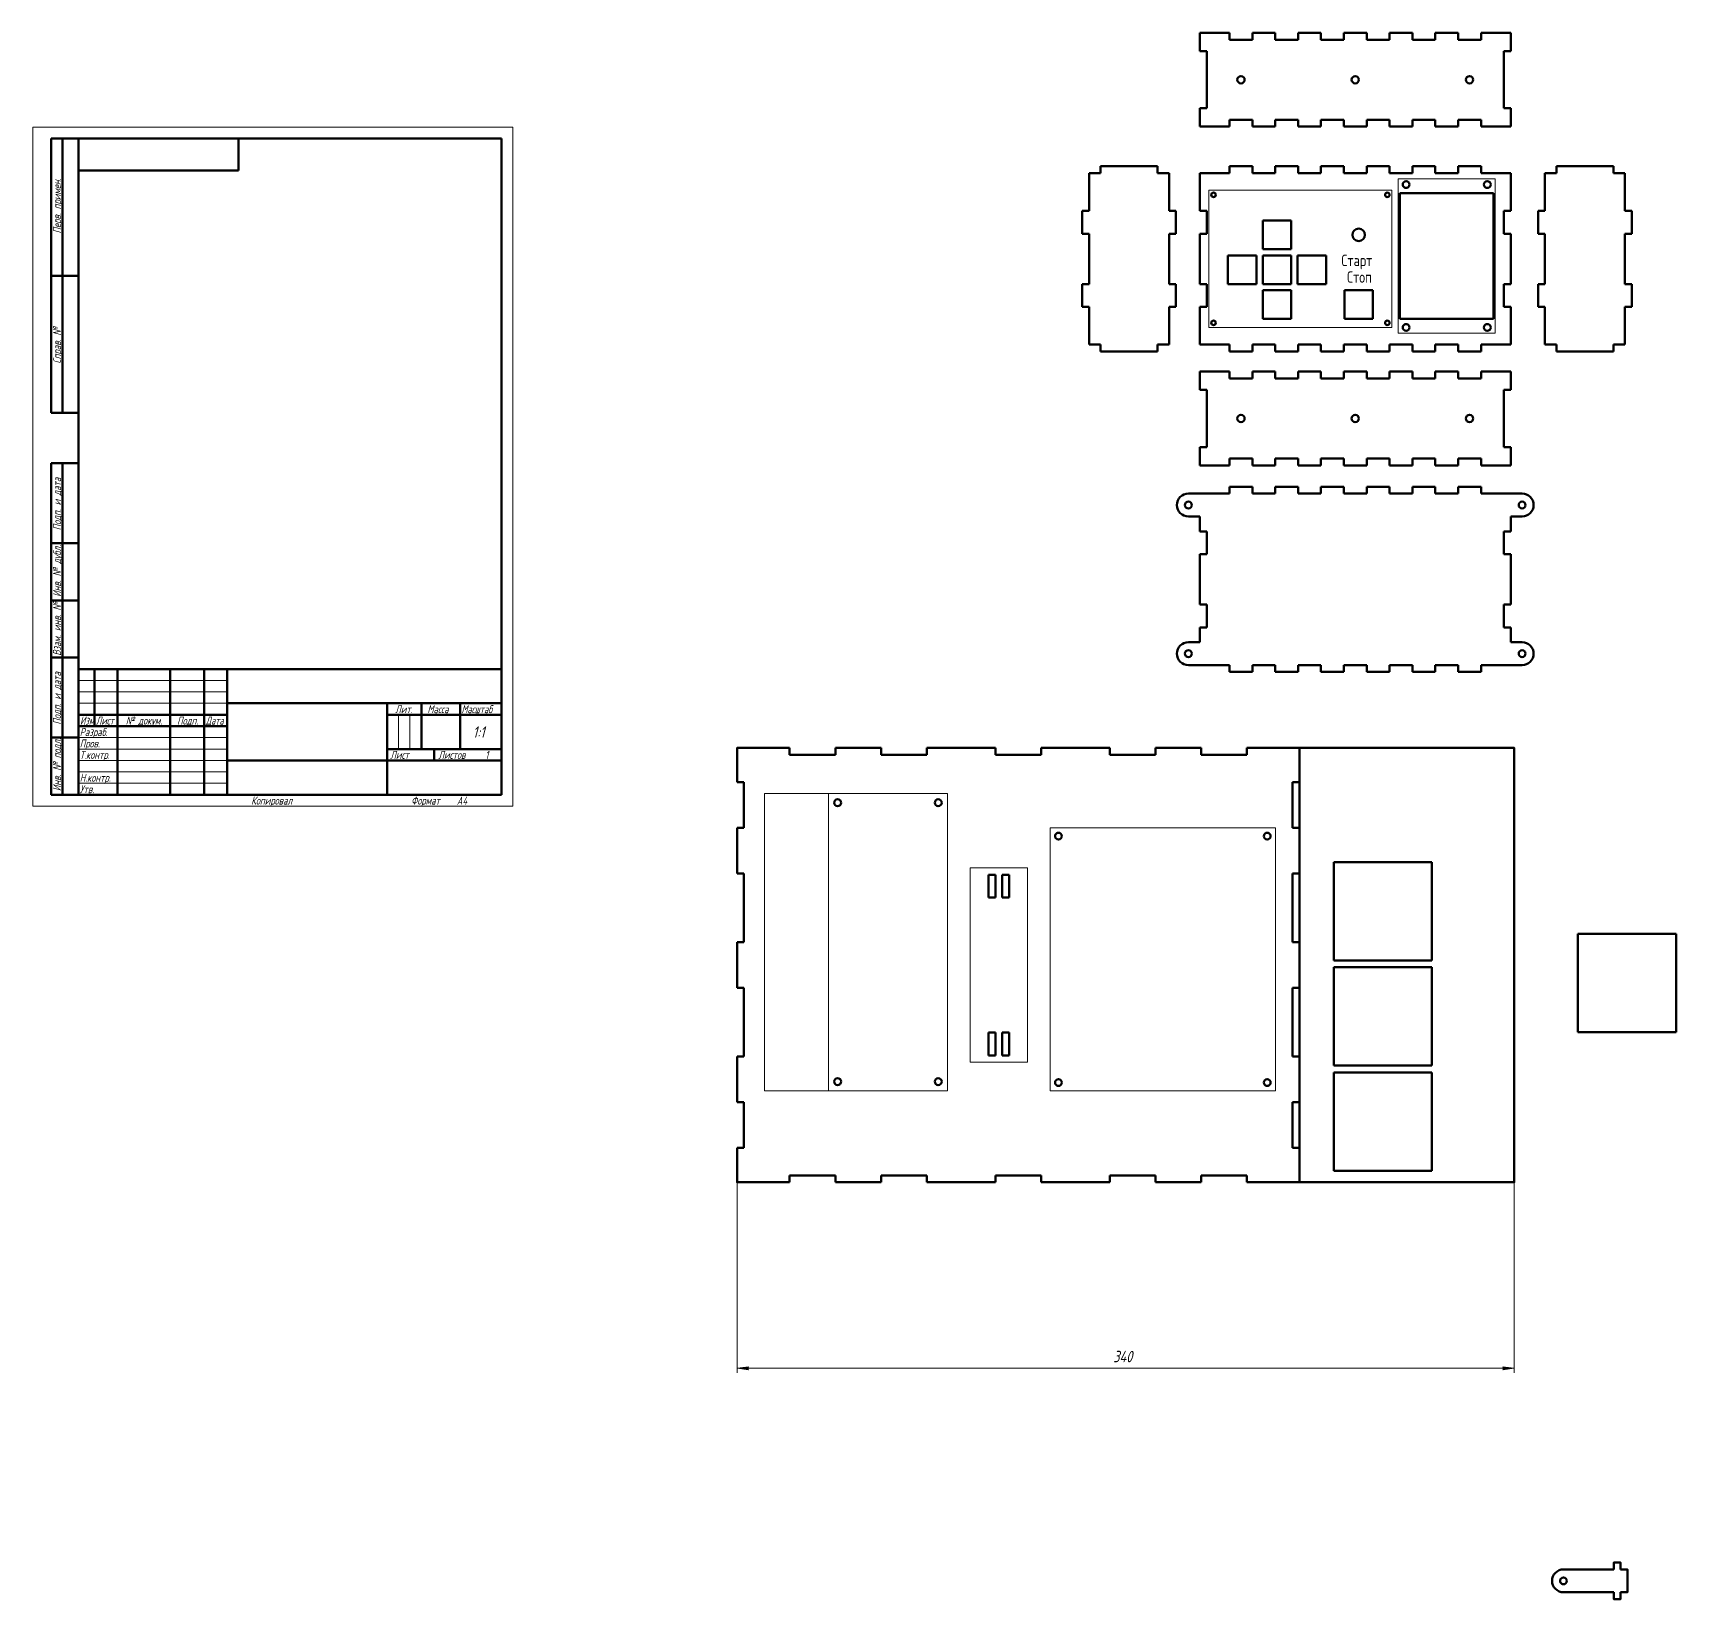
# Model space of a CAD drawing. Header units: millimetres. Extents: x 0 to 1553, y -1348 to 338.
# Drawn here: x 0 to 719, y -347 to 338 of the extents above; entities that cross this region are included whole.
import ezdxf

# ---------------------------------------------------------------- set-up
doc = ezdxf.new("R2010")
doc.units = ezdxf.units.MM
doc.linetypes.add('K5LT_BASIC', pattern=[0])
doc.linetypes.add('K5LT_THIN', pattern=[0])
doc.styles.add('KDIMTEXTSTYLE', font='GOST_AU.SHX', dxfattribs={"width": 0.96, "oblique": 15, "height": 5})
doc.styles.add('KTEXTSTYLE', font='GOST_AU.SHX', dxfattribs={"width": 0.96, "height": 5})
doc.dimstyles.new('KDIMSTYLE (1.00)', dxfattribs={"dimtxt": 5, "dimasz": 1, "dimexe": 2, "dimexo": 0, "dimgap": 1, "dimtad": 1, "dimtxsty": 'KDIMTEXTSTYLE', "dimsah": 1, "dimcen": 0, "dimdle": 1, "dimadec": 0, "dimazin": 0, "dimtfac": 0.667, "dimtmove": 0, "dimatfit": 3, "dimfxl": 1, "dimtvp": 1, "dimtolj": 1, "dimtzin": 0, "dimarcsym": 0})

# ---------------------------------------------------------------- blocks, each defined once
blk = doc.blocks.new('U3')
at = {"color": 150, "linetype": 'K5LT_BASIC', "lineweight": 60, "true_color": 0x0080ff}
for p, q in [((538.01, 225.66), (538.01, 213.16)), ((550.51, 225.66), (538.01, 225.66)), ((550.51, 213.16), (550.51, 225.66)), ((538.01, 213.16), (550.51, 213.16))]:
    blk.add_line(p, q, dxfattribs=at)
blk = doc.blocks.new('U4')
at = {"color": 150, "linetype": 'K5LT_BASIC', "lineweight": 60, "true_color": 0x0080ff}
for p, q in [((522.76, 240.91), (522.76, 228.41)), ((535.26, 240.91), (522.76, 240.91)), ((535.26, 228.41), (535.26, 240.91)), ((522.76, 228.41), (535.26, 228.41))]:
    blk.add_line(p, q, dxfattribs=at)
blk = doc.blocks.new('U5')
at = {"color": 150, "linetype": 'K5LT_BASIC', "lineweight": 60, "true_color": 0x0080ff}
for p, q in [((538.01, 240.91), (538.01, 228.41)), ((550.51, 240.91), (538.01, 240.91)), ((550.51, 228.41), (550.51, 240.91)), ((538.01, 228.41), (550.51, 228.41))]:
    blk.add_line(p, q, dxfattribs=at)
blk = doc.blocks.new('U6')
at = {"color": 150, "linetype": 'K5LT_BASIC', "lineweight": 60, "true_color": 0x0080ff}
for p, q in [((553.26, 240.91), (553.26, 228.41)), ((565.76, 240.91), (553.26, 240.91)), ((565.76, 228.41), (565.76, 240.91)), ((553.26, 228.41), (565.76, 228.41))]:
    blk.add_line(p, q, dxfattribs=at)
blk = doc.blocks.new('U7')
at = {"color": 150, "linetype": 'K5LT_BASIC', "lineweight": 60, "true_color": 0x0080ff}
for p, q in [((538.01, 256.16), (538.01, 243.66)), ((550.51, 256.16), (538.01, 256.16)), ((550.51, 243.66), (550.51, 256.16)), ((538.01, 243.66), (550.51, 243.66))]:
    blk.add_line(p, q, dxfattribs=at)
blk = doc.blocks.new('U8')
at = {"color": 150, "linetype": 'K5LT_BASIC', "lineweight": 60, "true_color": 0x0080ff}
for p, q in [((573.76, 225.66), (573.76, 213.16)), ((586.26, 225.66), (573.76, 225.66)), ((586.26, 213.16), (586.26, 225.66)), ((573.76, 213.16), (586.26, 213.16))]:
    blk.add_line(p, q, dxfattribs=at)
blk = doc.blocks.new('U9')
at = {"color": 7, "linetype": 'K5LT_THIN', "lineweight": 18}
for p, q in [((639.76, 274.41), (597.26, 274.41)), ((597.26, 274.41), (597.26, 206.91)), ((639.76, 206.91), (639.76, 274.41)), ((597.26, 206.91), (639.76, 206.91))]:
    blk.add_line(p, q, dxfattribs=at)
blk = doc.blocks.new('U10')
at = {"color": 150, "linetype": 'K5LT_BASIC', "lineweight": 60, "true_color": 0x0080ff}
for p, q in [((639.01, 268.16), (598.01, 268.16)), ((598.01, 268.16), (598.01, 213.16)), ((639.01, 213.16), (639.01, 268.16)), ((598.01, 213.16), (639.01, 213.16))]:
    blk.add_line(p, q, dxfattribs=at)
blk = doc.blocks.new('T3')
at = {"color": 7, "char_height": 5, "attachment_point": 1, "style": 'KTEXTSTYLE'}
for s, insert in [('\\H5.0;\\W1.000;\\Q15;\\Q0;\\W0.965;Старт', (572.47, 241.22)), ('\\H5.0;\\W1.000;\\Q15;\\Q0;\\W0.965; Стоп', (572.47, 233.96))]:
    blk.add_mtext(s, dxfattribs=dict(at, insert=insert))
blk = doc.blocks.new('U11')
at = {"color": 7, "linetype": 'K5LT_THIN', "lineweight": 18}
for p, q in [((400.07, 5.51), (348.07, 5.51)), ((348.07, 5.51), (348.07, -124.49)), ((400.07, -124.49), (400.07, 5.51)), ((348.07, -124.49), (400.07, -124.49))]:
    blk.add_line(p, q, dxfattribs=at)
blk = doc.blocks.new('U12')
at = {"color": 7, "linetype": 'K5LT_THIN', "lineweight": 18}
for p, q in [((400.07, 5.51), (320.07, 5.51)), ((320.07, 5.51), (320.07, -124.49)), ((400.07, -124.49), (400.07, 5.51)), ((320.07, -124.49), (400.07, -124.49))]:
    blk.add_line(p, q, dxfattribs=at)
blk = doc.blocks.new('U13')
at = {"color": 7, "linetype": 'K5LT_THIN', "lineweight": 18}
for p, q in [((543.57, -9.49), (445.07, -9.49)), ((445.07, -9.49), (445.07, -124.49)), ((543.57, -124.49), (543.57, -9.49)), ((445.07, -124.49), (543.57, -124.49))]:
    blk.add_line(p, q, dxfattribs=at)
blk = doc.blocks.new('U14')
at = {"color": 7, "linetype": 'K5LT_THIN', "lineweight": 18}
for p, q in [((435.07, -26.99), (410.07, -26.99)), ((410.07, -26.99), (410.07, -111.99)), ((435.07, -111.99), (435.07, -26.99)), ((410.07, -111.99), (435.07, -111.99))]:
    blk.add_line(p, q, dxfattribs=at)
blk = doc.blocks.new('U15')
at = {"color": 150, "linetype": 'K5LT_BASIC', "lineweight": 60, "true_color": 0x0080ff}
for p, q in [((427.07, -29.99), (424.07, -29.99)), ((424.07, -29.99), (424.07, -39.99)), ((427.07, -39.99), (427.07, -29.99)), ((424.07, -39.99), (427.07, -39.99))]:
    blk.add_line(p, q, dxfattribs=at)
blk = doc.blocks.new('U16')
at = {"color": 150, "linetype": 'K5LT_BASIC', "lineweight": 60, "true_color": 0x0080ff}
for p, q in [((421.07, -29.99), (418.07, -29.99)), ((418.07, -29.99), (418.07, -39.99)), ((421.07, -39.99), (421.07, -29.99)), ((418.07, -39.99), (421.07, -39.99))]:
    blk.add_line(p, q, dxfattribs=at)
blk = doc.blocks.new('U17')
at = {"color": 150, "linetype": 'K5LT_BASIC', "lineweight": 60, "true_color": 0x0080ff}
for p, q in [((427.07, -98.99), (424.07, -98.99)), ((424.07, -98.99), (424.07, -108.99)), ((427.07, -108.99), (427.07, -98.99)), ((424.07, -108.99), (427.07, -108.99))]:
    blk.add_line(p, q, dxfattribs=at)
blk = doc.blocks.new('U18')
at = {"color": 150, "linetype": 'K5LT_BASIC', "lineweight": 60, "true_color": 0x0080ff}
for p, q in [((421.07, -98.99), (418.07, -98.99)), ((418.07, -98.99), (418.07, -108.99)), ((421.07, -108.99), (421.07, -98.99)), ((418.07, -108.99), (421.07, -108.99))]:
    blk.add_line(p, q, dxfattribs=at)
blk = doc.blocks.new('U44')
at = {"color": 150, "linetype": 'K5LT_BASIC', "lineweight": 60, "true_color": 0x0080ff}
for p, q in [((612.07, -116.49), (569.07, -116.49)), ((569.07, -116.49), (569.07, -159.49)), ((612.07, -159.49), (612.07, -116.49)), ((569.07, -159.49), (612.07, -159.49))]:
    blk.add_line(p, q, dxfattribs=at)
blk = doc.blocks.new('U45')
at = {"color": 150, "linetype": 'K5LT_BASIC', "lineweight": 60, "true_color": 0x0080ff}
for p, q in [((718.87, -55.81), (675.87, -55.81)), ((675.87, -55.81), (675.87, -98.81)), ((718.87, -98.81), (718.87, -55.81)), ((675.87, -98.81), (718.87, -98.81))]:
    blk.add_line(p, q, dxfattribs=at)
blk = doc.blocks.new('U46')
at = {"color": 150, "linetype": 'K5LT_BASIC', "lineweight": 60, "true_color": 0x0080ff}
for p, q in [((612.07, -70.49), (569.07, -70.49)), ((569.07, -70.49), (569.07, -113.49)), ((612.07, -113.49), (612.07, -70.49)), ((569.07, -113.49), (612.07, -113.49))]:
    blk.add_line(p, q, dxfattribs=at)
blk = doc.blocks.new('U47')
at = {"color": 150, "linetype": 'K5LT_BASIC', "lineweight": 60, "true_color": 0x0080ff}
for p, q in [((612.07, -24.49), (569.07, -24.49)), ((569.07, -24.49), (569.07, -67.49)), ((612.07, -67.49), (612.07, -24.49)), ((569.07, -67.49), (612.07, -67.49))]:
    blk.add_line(p, q, dxfattribs=at)
blk = doc.blocks.new('U48')
at = {"color": 150, "linetype": 'K5LT_BASIC', "lineweight": 60, "true_color": 0x0080ff}
for p, q in [((554.07, 25.51), (648.07, 25.51)), ((554.07, -164.49), (554.07, 25.51)), ((648.07, 25.51), (648.07, -164.49)), ((648.07, -164.49), (554.07, -164.49))]:
    blk.add_line(p, q, dxfattribs=at)
blk = doc.blocks.new('D0')
for points in [[(312.57, -245.84), (313.07, -245.18), (308.07, -245.84), (313.07, -246.5)], [(648.07, -245.84), (643.07, -245.18), (643.57, -245.84), (643.07, -246.5)]]:
    blk.add_hatch(color=7).paths.add_polyline_path(points)
at = {"color": 7, "linetype": 'K5LT_THIN', "lineweight": 18}
for p, q in [((308.07, -164.49), (308.07, -247.84)), ((648.07, -164.49), (648.07, -247.84)), ((308.07, -245.84), (313.07, -245.18)), ((313.07, -246.5), (308.07, -245.84)), ((313.07, -245.18), (312.57, -245.84)), ((312.57, -245.84), (313.07, -246.5)), ((643.57, -245.84), (643.07, -245.18)), ((643.07, -245.18), (648.07, -245.84)), ((648.07, -245.84), (643.07, -246.5)), ((643.07, -246.5), (643.57, -245.84))]:
    blk.add_line(p, q, dxfattribs=at)
blk.add_wipeout([(472.6, -244.84), (472.6, -237.46), (483.11, -237.46), (483.11, -244.84)])
blk.add_line((308.07, -245.84), (648.07, -245.84), dxfattribs=at)
at = {"color": 7, "insert": (472.6, -238.25), "char_height": 5, "attachment_point": 1, "style": 'KTEXTSTYLE'}
blk.add_mtext('\\H5.0;\\W1.000;\\Q15;\\Q15;\\W0.965;340', dxfattribs=at)
blk = doc.blocks.new('KDIMARROW_01')
blk.add_hatch(color=0).paths.add_polyline_path([(0, 0), (-5, 0.66), (-4.5, 0), (-5, -0.66)])
at = {"color": 0, "linetype": 'K5LT_THIN', "lineweight": 18}
for p, q in [((-4.5, 0), (-5, 0.66)), ((-5, 0.66), (0, 0)), ((0, 0), (-5, -0.66)), ((-5, -0.66), (-4.5, 0)), ((0, 0), (-1, 0))]:
    blk.add_line(p, q, dxfattribs=at)
blk = doc.blocks.new('U57')
at = {"color": 7, "linetype": 'K5LT_THIN', "lineweight": 18}
for p, q in [((0, 0), (0, 297)), ((0, 297), (210, 297)), ((210, 297), (210, 0)), ((20, 55), (85, 55)), ((20, 50), (85, 50)), ((20, 45), (85, 45)), ((159.96, 25), (159.96, 40)), ((164.98, 25), (164.98, 40)), ((20, 30), (85, 30)), ((20, 25), (85, 25)), ((20, 20), (85, 20)), ((20, 15), (85, 15)), ((20, 10), (85, 10)), ((210, 0), (0, 0))]:
    blk.add_line(p, q, dxfattribs=at)
at = {"color": 150, "linetype": 'K5LT_BASIC', "lineweight": 60, "true_color": 0x0080ff}
for p, q in [((8, 172), (8, 292)), ((20, 292), (8, 292)), ((13, 172), (13, 292)), ((20, 5), (20, 292)), ((20, 292), (205, 292)), ((90, 292), (90, 278)), ((205, 292), (205, 5)), ((90, 278), (20, 278)), ((20, 232), (8, 232)), ((20, 172), (8, 172)), ((8, 5), (8, 150)), ((20, 150), (8, 150)), ((13, 5), (13, 150)), ((20, 115), (8, 115)), ((20, 90), (8, 90)), ((20, 65), (8, 65)), ((20, 60), (205, 60)), ((20, 5), (20, 60)), ((27, 35), (27, 60)), ((37, 5), (37, 60)), ((60, 5), (60, 60)), ((75, 5), (75, 60)), ((85, 5), (85, 60)), ((85, 45), (205, 45)), ((155, 5), (155, 45)), ((170, 25), (170, 45)), ((187, 25), (187, 45)), ((20, 40), (85, 40)), ((155, 40), (170, 40)), ((170, 40), (205, 40)), ((20, 30), (8, 30)), ((20, 35), (85, 35)), ((155, 25), (205, 25)), ((175.57, 20), (175.57, 25)), ((85, 20), (155, 20)), ((155, 20), (205, 20)), ((20, 5), (8, 5)), ((205, 5), (20, 5))]:
    blk.add_line(p, q, dxfattribs=at)
at = {"color": 7, "char_height": 3.5, "attachment_point": 1, "rotation": 90, "style": 'KTEXTSTYLE'}
for s, insert in [('\\H5.0;\\W1.000;\\Q15;\\Q15;\\W0.965;\\H3.50;Перв. примен.', (8.82, 250.52)), ('\\H5.0;\\W1.000;\\Q15;\\Q15;\\W0.965;\\H3.50;Справ. №', (8.82, 193.63)), ('\\H5.0;\\W1.000;\\Q15;\\Q15;\\W0.965;\\H3.50;Подп. и дата', (8.82, 120.66)), ('\\H5.0;\\W1.000;\\Q15;\\Q15;\\W0.965;\\H3.50;Инв. № дубл.', (8.82, 91.57)), ('\\H5.0;\\W1.000;\\Q15;\\Q15;\\W0.965;\\H3.50;Взам. инв. №', (8.82, 65.8)), ('\\H5.0;\\W1.000;\\Q15;\\Q15;\\W0.965;\\H3.50;Подп. и дата', (8.82, 35.66)), ('\\H5.0;\\W1.000;\\Q15;\\Q15;\\W0.965;\\H3.50;Инв. № подл.', (8.82, 6.57))]:
    blk.add_mtext(s, dxfattribs=dict(at, insert=insert))
at = {"color": 7, "attachment_point": 1, "style": 'KTEXTSTYLE'}
for s, insert, char_height in [('\\H5.0;\\W1.000;\\Q15;\\Q15;\\W0.965;\\H3.50;Лит.', (158.47, 44.18), 3.5), ('\\H5.0;\\W1.000;\\Q15;\\Q15;\\W0.965;\\H3.50;Масса', (172.58, 44.18), 3.5), ('\\H5.0;\\W1.000;\\Q15;\\Q15;\\W0.930;\\H3.50;Масштаб', (187.52, 44.18), 3.5), ('\\H5.0;\\W1.000;\\Q15;\\Q15;\\W0.784;\\H3.50;Изм.', (20.62, 39.18), 3.5), ('\\H5.0;\\W1.000;\\Q15;\\Q15;\\W0.799;\\H3.50;Лист', (27.61, 39.18), 3.5), ('\\H5.0;\\W1.000;\\Q15;\\Q15;\\W0.965;\\H3.50;№ докум.', (40.63, 39.18), 3.5), ('\\H5.0;\\W1.000;\\Q15;\\Q15;\\W0.965;\\H3.50;Подп.', (63.1, 39.18), 3.5), ('\\H5.0;\\W1.000;\\Q15;\\Q15;\\W0.799;\\H3.50;Дата', (75.61, 39.18), 3.5), ('\\H5.0;\\W1.000;\\Q15;\\Q15;\\W0.965;\\H3.50;Разраб.', (20.5, 34.18), 3.5), ('\\H5.0;\\W1.000;\\Q15;\\Q15;\\W0.965;\\H3.50;Пров.', (20.5, 29.18), 3.5), ('\\H5.0;\\W1.000;\\Q15;\\Q15;\\W0.965;1:1', (192.44, 34.9), 5), ('\\H5.0;\\W1.000;\\Q15;\\Q15;\\W0.965;\\H3.50;Т.контр.', (20.5, 24.18), 3.5), ('\\H5.0;\\W1.000;\\Q15;\\Q15;\\W0.965;\\H3.50;Лист', (156.32, 24.18), 3.5), ('\\H5.0;\\W1.000;\\Q15;\\Q15;\\W0.965;\\H3.50;Листов', (177.36, 24.18), 3.5), ('\\H5.0;\\W1.000;\\Q15;\\Q15;\\W0.965;\\H3.50;1', (197.91, 24.18), 3.5), ('\\H5.0;\\W1.000;\\Q15;\\Q15;\\W0.965;\\H3.50;Утв.', (20.5, 9.18), 3.5), ('\\H5.0;\\W1.000;\\Q15;\\Q15;\\W0.965;\\H3.50;Н.контр.', (20.5, 14.18), 3.5), ('\\H5.0;\\W1.000;\\Q15;\\Q15;\\W0.965;\\H3.50;Копировал', (95.5, 4.18), 3.5), ('\\H5.0;\\W1.000;\\Q15;\\Q15;\\W0.965;\\H3.50;Формат', (165.5, 4.18), 3.5), ('\\H5.0;\\W1.000;\\Q15;\\Q15;\\W0.965;\\H3.50;A4', (185.5, 4.18), 3.5)]:
    blk.add_mtext(s, dxfattribs=dict(at, insert=insert, char_height=char_height))

msp = doc.modelspace()

# ---------------------------------------------------------------- linework, layer by layer
at = {"color": 150, "linetype": 'K5LT_BASIC', "lineweight": 60, "true_color": 0x0080ff}
for p, q in [((510.513, 338.265), (513.513, 338.265)), ((510.513, 338.265), (510.513, 330.265)), ((523.513, 335.265), (523.513, 338.265)), ((533.513, 335.265), (533.513, 338.265)), ((543.513, 335.265), (543.513, 338.265)), ((553.513, 335.265), (553.513, 338.265)), ((563.513, 335.265), (563.513, 338.265)), ((573.513, 335.265), (573.513, 338.265)), ((583.513, 335.265), (583.513, 338.265)), ((593.513, 335.265), (593.513, 338.265)), ((603.513, 335.265), (603.513, 338.265)), ((613.513, 335.265), (613.513, 338.265)), ((623.513, 335.265), (623.513, 338.265)), ((633.513, 335.265), (633.513, 338.265)), ((646.513, 338.265), (646.513, 330.265)), ((623.513, 335.265), (633.513, 335.265)), ((510.513, 330.265), (513.513, 330.265)), ((513.513, 330.265), (513.513, 305.265)), ((643.513, 330.265), (643.513, 305.265)), ((646.513, 330.265), (643.513, 330.265)), ((513.513, 305.265), (510.513, 305.265)), ((510.513, 305.265), (510.513, 297.265)), ((643.513, 305.265), (646.513, 305.265)), ((646.513, 305.265), (646.513, 297.265)), ((510.513, 297.265), (513.513, 297.265)), ((523.513, 300.265), (523.513, 297.265)), ((533.513, 300.265), (533.513, 297.265)), ((543.513, 300.265), (543.513, 297.265)), ((553.513, 300.265), (553.513, 297.265)), ((563.513, 300.265), (563.513, 297.265)), ((573.513, 300.265), (573.513, 297.265)), ((583.513, 300.265), (583.513, 297.265)), ((593.513, 300.265), (593.513, 297.265)), ((603.513, 300.265), (603.513, 297.265)), ((613.513, 300.265), (613.513, 297.265)), ((623.513, 300.265), (623.513, 297.265)), ((623.513, 300.265), (633.513, 300.265)), ((633.513, 300.265), (633.513, 297.265)), ((462.037, 276.912), (467.037, 276.912)), ((467.037, 276.912), (467.037, 279.912)), ((492.037, 279.912), (467.037, 279.912)), ((492.037, 279.912), (492.037, 276.912)), ((492.037, 276.912), (497.037, 276.912)), ((510.513, 276.912), (513.513, 276.912)), ((523.513, 279.912), (523.513, 276.912)), ((533.513, 279.912), (533.513, 276.912)), ((543.513, 279.912), (543.513, 276.912)), ((553.513, 279.912), (553.513, 276.912)), ((563.513, 279.912), (563.513, 276.912)), ((573.513, 279.912), (573.513, 276.912)), ((583.513, 279.912), (583.513, 276.912)), ((593.513, 279.912), (593.513, 276.912)), ((603.513, 279.912), (603.513, 276.912)), ((613.513, 279.912), (613.513, 276.912)), ((623.513, 279.912), (623.513, 276.912)), ((623.513, 279.912), (633.513, 279.912)), ((633.513, 279.912), (633.513, 276.912)), ((661.504, 276.912), (666.504, 276.912)), ((666.504, 276.912), (666.504, 279.912)), ((691.504, 279.912), (666.504, 279.912)), ((691.504, 279.912), (691.504, 276.912)), ((691.504, 276.912), (696.504, 276.912)), ((462.037, 260.412), (459.037, 260.412)), ((497.037, 260.412), (500.037, 260.412)), ((510.513, 260.412), (513.513, 260.412)), ((646.513, 260.412), (643.513, 260.412)), ((661.504, 260.412), (658.504, 260.412)), ((696.504, 260.412), (699.504, 260.412)), ((462.037, 250.412), (459.037, 250.412)), ((497.037, 250.412), (500.037, 250.412)), ((510.513, 250.412), (513.513, 250.412)), ((646.513, 250.412), (643.513, 250.412)), ((661.504, 250.412), (658.504, 250.412)), ((696.504, 250.412), (699.504, 250.412)), ((462.037, 228.412), (459.037, 228.412)), ((497.037, 228.412), (500.037, 228.412)), ((510.513, 228.412), (513.513, 228.412)), ((646.513, 228.412), (643.513, 228.412)), ((661.504, 228.412), (658.504, 228.412)), ((696.504, 228.412), (699.504, 228.412)), ((462.037, 218.412), (459.037, 218.412)), ((497.037, 218.412), (500.037, 218.412)), ((510.513, 218.412), (513.513, 218.412)), ((646.513, 218.412), (643.513, 218.412)), ((661.504, 218.412), (658.504, 218.412)), ((696.504, 218.412), (699.504, 218.412)), ((462.037, 201.912), (467.037, 201.912)), ((467.037, 201.912), (467.037, 198.912)), ((492.037, 198.912), (492.037, 201.912)), ((492.037, 201.912), (497.037, 201.912)), ((510.513, 201.912), (513.513, 201.912)), ((513.513, 201.912), (523.513, 201.912)), ((523.513, 198.912), (523.513, 201.912)), ((533.513, 198.912), (533.513, 201.912)), ((543.513, 198.912), (543.513, 201.912)), ((553.513, 198.912), (553.513, 201.912)), ((563.513, 198.912), (563.513, 201.912)), ((573.513, 198.912), (573.513, 201.912)), ((583.513, 198.912), (583.513, 201.912)), ((593.513, 198.912), (593.513, 201.912)), ((603.513, 198.912), (603.513, 201.912)), ((613.513, 198.912), (613.513, 201.912)), ((623.513, 198.912), (623.513, 201.912)), ((633.513, 198.912), (633.513, 201.912)), ((633.513, 201.912), (643.513, 201.912)), ((646.513, 201.912), (643.513, 201.912)), ((661.504, 201.912), (666.504, 201.912)), ((666.504, 201.912), (666.504, 198.912)), ((691.504, 198.912), (691.504, 201.912)), ((691.504, 201.912), (696.504, 201.912)), ((492.037, 198.912), (467.037, 198.912)), ((623.513, 198.912), (633.513, 198.912)), ((691.504, 198.912), (666.504, 198.912)), ((510.513, 190.084), (513.513, 190.084)), ((510.513, 190.084), (510.513, 182.084)), ((523.513, 187.084), (523.513, 190.084)), ((533.513, 187.084), (533.513, 190.084)), ((543.513, 187.084), (543.513, 190.084)), ((553.513, 187.084), (553.513, 190.084)), ((563.513, 187.084), (563.513, 190.084)), ((573.513, 187.084), (573.513, 190.084)), ((583.513, 187.084), (583.513, 190.084)), ((593.513, 187.084), (593.513, 190.084)), ((603.513, 187.084), (603.513, 190.084)), ((613.513, 187.084), (613.513, 190.084)), ((623.513, 187.084), (623.513, 190.084)), ((623.513, 187.084), (633.513, 187.084)), ((633.513, 187.084), (633.513, 190.084)), ((646.513, 190.084), (646.513, 182.084)), ((510.513, 182.084), (513.513, 182.084)), ((513.513, 182.084), (513.513, 157.084)), ((643.513, 182.084), (643.513, 157.084)), ((646.513, 182.084), (643.513, 182.084)), ((513.513, 157.084), (510.513, 157.084)), ((510.513, 157.084), (510.513, 149.084)), ((523.513, 152.084), (523.513, 149.084)), ((533.513, 152.084), (533.513, 149.084)), ((543.513, 152.084), (543.513, 149.084)), ((553.513, 152.084), (553.513, 149.084)), ((563.513, 152.084), (563.513, 149.084)), ((573.513, 152.084), (573.513, 149.084)), ((583.513, 152.084), (583.513, 149.084)), ((593.513, 152.084), (593.513, 149.084)), ((603.513, 152.084), (603.513, 149.084)), ((613.513, 152.084), (613.513, 149.084)), ((623.513, 152.084), (623.513, 149.084)), ((623.513, 152.084), (633.513, 152.084)), ((633.513, 152.084), (633.513, 149.084)), ((643.513, 157.084), (646.513, 157.084)), ((646.513, 157.084), (646.513, 149.084)), ((510.513, 149.084), (513.513, 149.084)), ((510.513, 136.722), (505.513, 136.722)), ((510.513, 136.722), (513.513, 136.722)), ((523.513, 139.722), (523.513, 136.722)), ((533.513, 139.722), (533.513, 136.722)), ((543.513, 139.722), (543.513, 136.722)), ((553.513, 139.722), (553.513, 136.722)), ((563.513, 139.722), (563.513, 136.722)), ((573.513, 139.722), (573.513, 136.722)), ((583.513, 139.722), (583.513, 136.722)), ((593.513, 139.722), (593.513, 136.722)), ((603.513, 139.722), (603.513, 136.722)), ((613.513, 139.722), (613.513, 136.722)), ((623.513, 139.722), (623.513, 136.722)), ((623.513, 139.722), (633.513, 139.722)), ((633.513, 139.722), (633.513, 136.722)), ((646.513, 136.722), (651.513, 136.722)), ((510.513, 126.722), (505.513, 126.722)), ((646.513, 126.722), (651.513, 126.722)), ((510.513, 120.222), (513.513, 120.222)), ((646.513, 120.222), (643.513, 120.222)), ((510.513, 110.222), (513.513, 110.222)), ((646.513, 110.222), (643.513, 110.222)), ((510.513, 88.222), (513.513, 88.222)), ((646.513, 88.222), (643.513, 88.222)), ((510.513, 78.222), (513.513, 78.222)), ((646.513, 78.222), (643.513, 78.222)), ((510.513, 71.722), (505.513, 71.722)), ((646.513, 71.722), (651.513, 71.722)), ((510.513, 61.722), (505.513, 61.722)), ((510.513, 61.722), (513.513, 61.722)), ((510.513, 61.722), (513.513, 61.722)), ((513.513, 61.722), (523.513, 61.722)), ((523.513, 58.722), (523.513, 61.722)), ((533.513, 58.722), (533.513, 61.722)), ((543.513, 58.722), (543.513, 61.722)), ((553.513, 58.722), (553.513, 61.722)), ((563.513, 58.722), (563.513, 61.722)), ((573.513, 58.722), (573.513, 61.722)), ((583.513, 58.722), (583.513, 61.722)), ((593.513, 58.722), (593.513, 61.722)), ((603.513, 58.722), (603.513, 61.722)), ((613.513, 58.722), (613.513, 61.722)), ((623.513, 58.722), (623.513, 61.722)), ((623.513, 58.722), (633.513, 58.722)), ((633.513, 58.722), (633.513, 61.722)), ((633.513, 61.722), (643.513, 61.722)), ((646.513, 61.722), (643.513, 61.722)), ((646.513, 61.722), (651.513, 61.722)), ((331.071, 25.511), (331.071, 22.511)), ((331.071, 22.511), (351.071, 22.511)), ((351.071, 25.511), (351.071, 22.511)), ((371.071, 25.511), (371.071, 22.511)), ((371.071, 22.511), (391.071, 22.511)), ((391.071, 25.511), (391.071, 22.511)), ((421.071, 25.511), (421.071, 22.511)), ((421.071, 22.511), (441.071, 22.511)), ((441.071, 25.511), (441.071, 22.511)), ((471.071, 25.511), (471.071, 22.511)), ((471.071, 22.511), (491.071, 22.511)), ((491.071, 25.511), (491.071, 22.511)), ((511.071, 25.511), (511.071, 22.511)), ((511.071, 22.511), (531.071, 22.511)), ((531.071, 25.511), (531.071, 22.511)), ((554.071, 25.511), (554.071, 10.511)), ((311.071, 10.511), (308.071, 10.511)), ((551.071, 10.511), (554.071, 10.511)), ((311.071, -9.489), (308.071, -9.489)), ((308.071, -9.489), (308.071, -29.489)), ((551.071, -9.489), (554.071, -9.489)), ((554.071, -9.489), (554.071, -29.489)), ((311.071, -29.489), (308.071, -29.489)), ((551.071, -29.489), (554.071, -29.489)), ((311.071, -59.489), (308.071, -59.489)), ((308.071, -59.489), (308.071, -79.489)), ((551.071, -59.489), (554.071, -59.489)), ((554.071, -59.489), (554.071, -79.489)), ((311.071, -79.489), (308.071, -79.489)), ((551.071, -79.489), (554.071, -79.489)), ((311.071, -109.489), (308.071, -109.489)), ((308.071, -109.489), (308.071, -129.489)), ((551.071, -109.489), (554.071, -109.489)), ((554.071, -109.489), (554.071, -129.489)), ((311.071, -129.489), (308.071, -129.489)), ((551.071, -129.489), (554.071, -129.489)), ((308.071, -149.489), (311.071, -149.489)), ((554.071, -149.489), (551.071, -149.489)), ((554.071, -149.489), (554.071, -164.489)), ((331.071, -164.489), (331.071, -161.489)), ((331.071, -161.489), (351.071, -161.489)), ((351.071, -164.489), (351.071, -161.489)), ((371.071, -164.489), (371.071, -161.489)), ((371.071, -161.489), (391.071, -161.489)), ((391.071, -164.489), (391.071, -161.489)), ((421.071, -164.489), (421.071, -161.489)), ((421.071, -161.489), (441.071, -161.489)), ((441.071, -164.489), (441.071, -161.489)), ((471.071, -164.489), (471.071, -161.489)), ((471.071, -161.489), (491.071, -161.489)), ((491.071, -164.489), (491.071, -161.489)), ((511.071, -164.489), (511.071, -161.489)), ((511.071, -161.489), (531.071, -161.489)), ((531.071, -164.489), (531.071, -161.489)), ((691.59, -333.859), (669.59, -333.859)), ((674.59, -333.859), (669.59, -333.859)), ((664.59, -338.859), (664.59, -338.859)), ((669.59, -343.859), (691.59, -343.859)), ((669.59, -343.859), (674.59, -343.859))]:
    msp.add_line(p, q, dxfattribs=at)
at = {"color": 7, "linetype": 'K5LT_THIN', "lineweight": 18}
for p, q in [((514.513, 209.412), (514.513, 269.412)), ((514.513, 269.412), (594.513, 269.412)), ((594.513, 269.412), (594.513, 209.412)), ((594.513, 209.412), (514.513, 209.412))]:
    msp.add_line(p, q, dxfattribs=at)
at = {"color": 150, "linetype": 'K5LT_BASIC', "lineweight": 60, "true_color": 0x0080ff}
for points in [[(513.513, 338.265), (523.513, 338.265)], [(533.513, 338.265), (543.513, 338.265)], [(553.513, 338.265), (563.513, 338.265)], [(573.513, 338.265), (583.513, 338.265)], [(593.513, 338.265), (603.513, 338.265)], [(613.513, 338.265), (623.513, 338.265)], [(633.513, 338.265), (646.513, 338.265)], [(523.513, 335.265), (533.513, 335.265)], [(543.513, 335.265), (553.513, 335.265)], [(563.513, 335.265), (573.513, 335.265)], [(583.513, 335.265), (593.513, 335.265)], [(603.513, 335.265), (613.513, 335.265)], [(513.513, 297.265), (523.513, 297.265)], [(523.513, 300.265), (533.513, 300.265)], [(533.513, 297.265), (543.513, 297.265)], [(543.513, 300.265), (553.513, 300.265)], [(553.513, 297.265), (563.513, 297.265)], [(563.513, 300.265), (573.513, 300.265)], [(573.513, 297.265), (583.513, 297.265)], [(583.513, 300.265), (593.513, 300.265)], [(593.513, 297.265), (603.513, 297.265)], [(603.513, 300.265), (613.513, 300.265)], [(613.513, 297.265), (623.513, 297.265)], [(633.513, 297.265), (646.513, 297.265)], [(462.037, 276.912), (462.037, 260.412)], [(497.037, 276.912), (497.037, 260.412)], [(510.513, 260.412), (510.513, 276.912)], [(513.513, 276.912), (523.513, 276.912)], [(523.513, 279.912), (533.513, 279.912)], [(533.513, 276.912), (543.513, 276.912)], [(543.513, 279.912), (553.513, 279.912)], [(553.513, 276.912), (563.513, 276.912)], [(563.513, 279.912), (573.513, 279.912)], [(573.513, 276.912), (583.513, 276.912)], [(583.513, 279.912), (593.513, 279.912)], [(593.513, 276.912), (603.513, 276.912)], [(603.513, 279.912), (613.513, 279.912)], [(613.513, 276.912), (623.513, 276.912)], [(633.513, 276.912), (646.513, 276.912)], [(646.513, 276.912), (646.513, 260.412)], [(661.504, 276.912), (661.504, 260.412)], [(696.504, 276.912), (696.504, 260.412)], [(459.037, 260.412), (459.037, 250.412)], [(500.037, 260.412), (500.037, 250.412)], [(513.513, 250.412), (513.513, 260.412)], [(643.513, 260.412), (643.513, 250.412)], [(658.504, 260.412), (658.504, 250.412)], [(699.504, 260.412), (699.504, 250.412)], [(462.037, 250.412), (462.037, 228.412)], [(497.037, 250.412), (497.037, 228.412)], [(510.513, 228.412), (510.513, 250.412)], [(646.513, 250.412), (646.513, 228.412)], [(661.504, 250.412), (661.504, 228.412)], [(696.504, 250.412), (696.504, 228.412)], [(459.037, 228.412), (459.037, 218.412)], [(500.037, 228.412), (500.037, 218.412)], [(513.513, 218.412), (513.513, 228.412)], [(643.513, 228.412), (643.513, 218.412)], [(658.504, 228.412), (658.504, 218.412)], [(699.504, 228.412), (699.504, 218.412)], [(462.037, 218.412), (462.037, 201.912)], [(497.037, 218.412), (497.037, 201.912)], [(510.513, 201.912), (510.513, 218.412)], [(646.513, 218.412), (646.513, 201.912)], [(661.504, 218.412), (661.504, 201.912)], [(696.504, 218.412), (696.504, 201.912)], [(533.513, 201.912), (543.513, 201.912)], [(553.513, 201.912), (563.513, 201.912)], [(573.513, 201.912), (583.513, 201.912)], [(593.513, 201.912), (603.513, 201.912)], [(613.513, 201.912), (623.513, 201.912)], [(523.513, 198.912), (533.513, 198.912)], [(543.513, 198.912), (553.513, 198.912)], [(563.513, 198.912), (573.513, 198.912)], [(583.513, 198.912), (593.513, 198.912)], [(603.513, 198.912), (613.513, 198.912)], [(513.513, 190.084), (523.513, 190.084)], [(523.513, 187.084), (533.513, 187.084)], [(533.513, 190.084), (543.513, 190.084)], [(543.513, 187.084), (553.513, 187.084)], [(553.513, 190.084), (563.513, 190.084)], [(563.513, 187.084), (573.513, 187.084)], [(573.513, 190.084), (583.513, 190.084)], [(583.513, 187.084), (593.513, 187.084)], [(593.513, 190.084), (603.513, 190.084)], [(603.513, 187.084), (613.513, 187.084)], [(613.513, 190.084), (623.513, 190.084)], [(633.513, 190.084), (646.513, 190.084)], [(523.513, 152.084), (533.513, 152.084)], [(543.513, 152.084), (553.513, 152.084)], [(563.513, 152.084), (573.513, 152.084)], [(583.513, 152.084), (593.513, 152.084)], [(603.513, 152.084), (613.513, 152.084)], [(513.513, 149.084), (523.513, 149.084)], [(533.513, 149.084), (543.513, 149.084)], [(553.513, 149.084), (563.513, 149.084)], [(573.513, 149.084), (583.513, 149.084)], [(593.513, 149.084), (603.513, 149.084)], [(613.513, 149.084), (623.513, 149.084)], [(633.513, 149.084), (646.513, 149.084)], [(513.513, 136.722), (523.513, 136.722)], [(523.513, 139.722), (533.513, 139.722)], [(533.513, 136.722), (543.513, 136.722)], [(543.513, 139.722), (553.513, 139.722)], [(553.513, 136.722), (563.513, 136.722)], [(563.513, 139.722), (573.513, 139.722)], [(573.513, 136.722), (583.513, 136.722)], [(583.513, 139.722), (593.513, 139.722)], [(593.513, 136.722), (603.513, 136.722)], [(603.513, 139.722), (613.513, 139.722)], [(613.513, 136.722), (623.513, 136.722)], [(633.513, 136.722), (646.513, 136.722)], [(510.513, 120.222), (510.513, 126.722)], [(646.513, 126.722), (646.513, 120.222)], [(513.513, 110.222), (513.513, 120.222)], [(643.513, 120.222), (643.513, 110.222)], [(510.513, 88.222), (510.513, 110.222)], [(646.513, 110.222), (646.513, 88.222)], [(513.513, 78.222), (513.513, 88.222)], [(643.513, 88.222), (643.513, 78.222)], [(510.513, 71.722), (510.513, 78.222)], [(646.513, 78.222), (646.513, 71.722)], [(523.513, 58.722), (533.513, 58.722)], [(533.513, 61.722), (543.513, 61.722)], [(543.513, 58.722), (553.513, 58.722)], [(553.513, 61.722), (563.513, 61.722)], [(563.513, 58.722), (573.513, 58.722)], [(573.513, 61.722), (583.513, 61.722)], [(583.513, 58.722), (593.513, 58.722)], [(593.513, 61.722), (603.513, 61.722)], [(603.513, 58.722), (613.513, 58.722)], [(613.513, 61.722), (623.513, 61.722)], [(331.071, 25.511), (308.071, 25.511), (308.071, 10.511)], [(371.071, 25.511), (351.071, 25.511)], [(421.071, 25.511), (391.071, 25.511)], [(471.071, 25.511), (441.071, 25.511)], [(511.071, 25.511), (491.071, 25.511)], [(531.071, -164.489), (648.071, -164.489), (648.071, 25.511), (531.071, 25.511)], [(311.071, -9.489), (311.071, 10.511)], [(551.071, -9.489), (551.071, 10.511)], [(311.071, -59.489), (311.071, -29.489)], [(551.071, -59.489), (551.071, -29.489)], [(311.071, -109.489), (311.071, -79.489)], [(551.071, -109.489), (551.071, -79.489)], [(311.071, -149.489), (311.071, -129.489)], [(551.071, -149.489), (551.071, -129.489)], [(308.071, -149.489), (308.071, -164.489), (331.071, -164.489)], [(371.071, -164.489), (351.071, -164.489)], [(421.071, -164.489), (391.071, -164.489)], [(471.071, -164.489), (441.071, -164.489)], [(511.071, -164.489), (491.071, -164.489)], [(691.59, -333.859), (691.59, -330.859), (694.59, -330.859), (694.59, -333.859)], [(694.59, -333.859), (697.59, -333.859), (697.59, -343.859), (694.59, -343.859)], [(694.59, -343.859), (694.59, -346.859), (691.59, -346.859), (691.59, -343.859)]]:
    msp.add_lwpolyline(points, dxfattribs=at)
for centre, radius in [((528.513, 317.765), 1.6), ((578.513, 317.765), 1.6), ((628.513, 317.765), 1.6), ((600.763, 271.912), 1.5), ((636.263, 271.912), 1.5), ((516.513, 267.412), 1), ((592.513, 267.412), 1), ((580.013, 249.912), 2.75), ((516.513, 211.412), 1), ((592.513, 211.412), 1), ((600.763, 209.412), 1.5), ((636.263, 209.412), 1.5), ((528.513, 169.584), 1.6), ((578.513, 169.584), 1.6), ((628.513, 169.584), 1.6), ((505.513, 131.722), 1.5), ((651.513, 131.722), 1.5), ((505.513, 66.722), 1.5), ((651.513, 66.722), 1.5), ((352.071, 1.511), 1.5), ((396.071, 1.511), 1.5), ((448.671, -13.089), 1.5), ((539.971, -13.089), 1.5), ((352.071, -120.489), 1.5), ((396.071, -120.489), 1.5), ((448.671, -120.889), 1.5), ((539.971, -120.889), 1.5), ((669.59, -338.859), 1.5)]:
    msp.add_circle(centre, radius, dxfattribs=at)
for centre, start, end in [((505.513, 131.722), 90, 270), ((651.513, 131.722), 270, 90), ((505.513, 66.722), 90, 270), ((651.513, 66.722), 270, 90), ((669.59, -338.859), 90, 180), ((669.59, -338.859), 180, 270)]:
    msp.add_arc(centre, 5, start, end, dxfattribs=at)

# ---------------------------------------------------------------- block references
for name in ['U57', 'U9', 'U10', 'U7', 'U4', 'U5', 'U6', 'T3', 'U3', 'U8', 'U48', 'U12', 'U11', 'U13', 'U14', 'U47', 'U16', 'U15', 'U45', 'U46', 'U18', 'U17', 'U44']:
    msp.add_blockref(name, (0, 0))

# ---------------------------------------------------------------- next in the draw order: dimensions: what is measured, and where the dimension line sits
at = {"color": 7}
dim = msp.add_linear_dim(base=(308.071, -245.84), p1=(648.071, -164.489), p2=(308.071, -164.489), dimstyle='KDIMSTYLE (1.00)', override={"dimexo": 0, "dimpost": '\\H5.0;\\W0.965;\\Q15;<>', "dimblk1": 'KDIMARROW_01', "dimblk2": 'KDIMARROW_01', "dimse1": 0, "dimse2": 0, "dimclrt": 7, "dimtol": 1, "dimtp": 0, "dimtm": 0, "dimtdec": 5, "dimtolj": 1}, dxfattribs=at)
dim.commit()
dim.dimension.update_dxf_attribs({"geometry": 'D0', "text_midpoint": (478.071, -245.84), "dimtype": 160})

doc.saveas('drawing.dxf')
